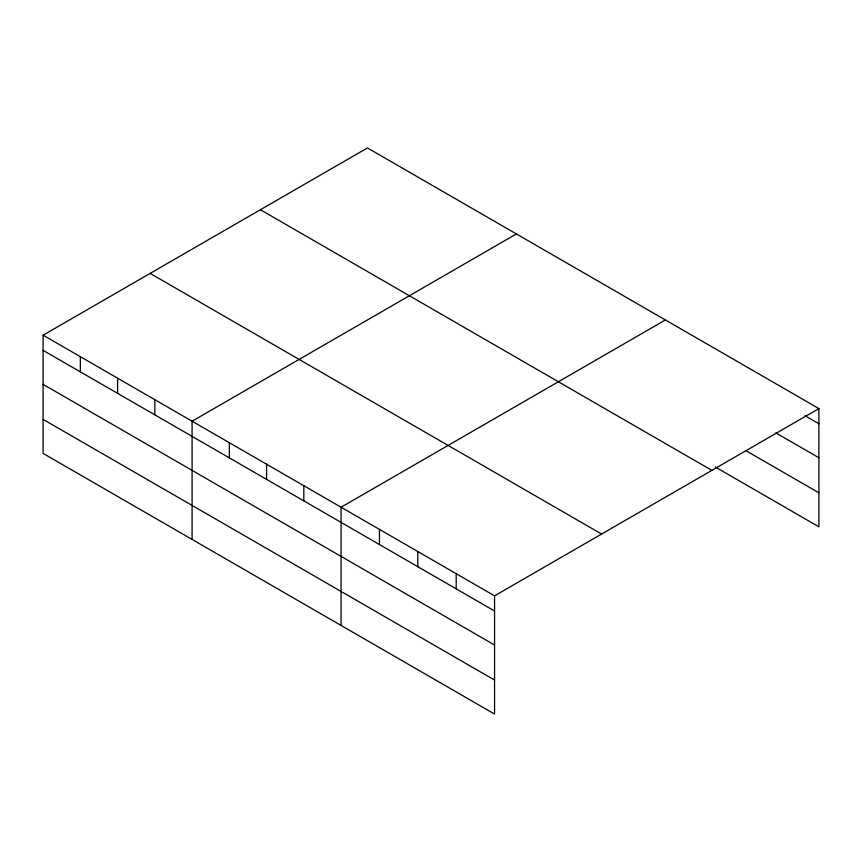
<?xml version="1.0" encoding="UTF-8"?>
<svg xmlns="http://www.w3.org/2000/svg" width="862" height="862" viewBox="0 0 862 862"><rect width="100%" height="100%" fill="white"/><g stroke="black" fill="none" stroke-linecap="round" stroke-linejoin="round"><path stroke-width="1.29" d="M494.562 645.013L494.562 595.847L43.1 335.189L43.1 453.412L494.562 714.059L494.562 645.013L43.1 384.355M715.406 467.053L818.9 526.811L818.9 408.588L367.438 147.941L43.1 335.189M516.413 233.958L192.086 421.206L192.086 539.429M665.399 319.974L341.072 507.222L341.072 625.435M494.562 595.847L818.9 408.588M804.946 415.689L818.9 423.748M775.875 432.918L818.9 457.754M745.641 450.503L818.9 492.795M260.399 209.735L711.872 470.383M150.128 273.394L601.601 534.052M43.1 350.349L494.562 610.996M43.1 419.395L494.562 680.053M456.192 573.693L456.192 588.843M417.811 551.529L417.811 566.69M379.442 529.376L379.442 544.536M303.823 485.715L303.823 500.876M266.573 464.219L266.573 479.369M229.324 442.712L229.324 457.862M154.837 399.699L154.837 414.859M117.588 378.202L117.588 393.352M80.349 356.696L80.349 371.856"/></g></svg>
